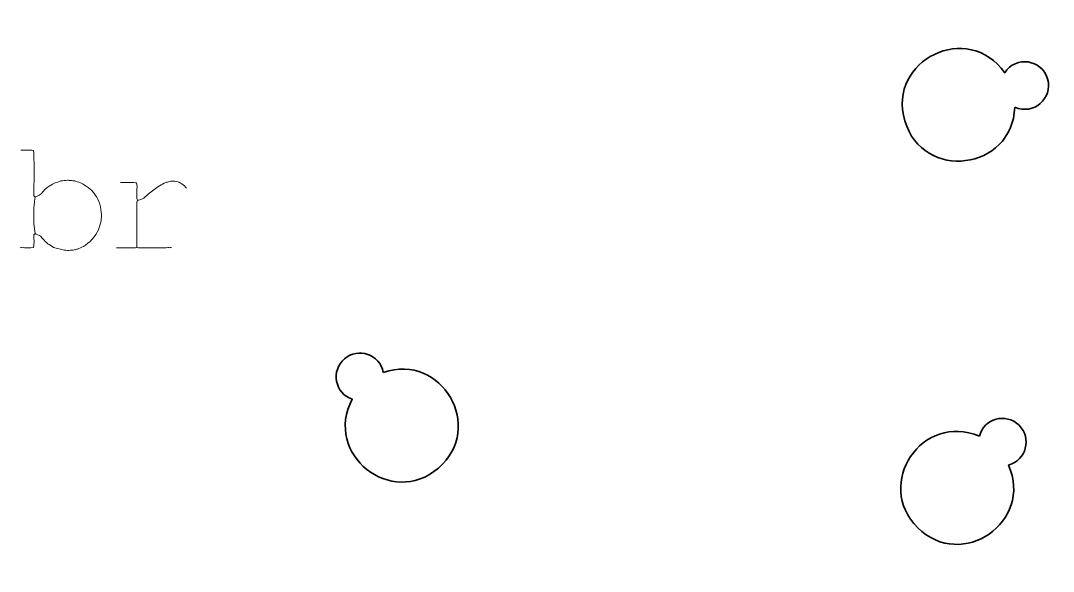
# Model space of a CAD drawing. Header units: millimetres. Extents: x -142 to 80, y -99 to 99.
# Drawn here: x -50.11 to -26.19, y 31.72 to 44.48 of the extents above; entities that cross this region are included whole.
import ezdxf

# ---------------------------------------------------------------- set-up
doc = ezdxf.new("R2010")
doc.units = ezdxf.units.MM
doc.header["$MEASUREMENT"] = 0
doc.layers.add('Layer 1', color=7, linetype='Continuous')

msp = doc.modelspace()

# ---------------------------------------------------------------- linework, layer by layer
at = {"layer": 'Layer 1', "color": 5, "lineweight": 35}
for points in [[(-27.086, 42.4739), (-26.657, 42.2746), (-26.1932, 42.6739), (-26.3266, 43.1278), (-26.3266, 43.1278), (-26.46, 43.5816), (-27.0661, 43.6665), (-27.319, 43.2668), (-27.319, 43.2668), (-28.1623, 44.4751), (-30.0478, 43.5699), (-29.6323, 42.1562), (-29.6323, 42.1562), (-29.2168, 40.7425), (-27.1414, 41.0015), (-27.086, 42.4739)], [(-41.7118, 36.3237), (-40.3561, 36.7982), (-39.3457, 35.0477), (-40.4347, 34.1111), (-40.4347, 34.1111), (-41.5237, 33.1745), (-43.1034, 34.4354), (-42.4313, 35.7049), (-42.4313, 35.7049), (-42.8333, 35.8428), (-42.9337, 36.365), (-42.6116, 36.6422), (-42.6116, 36.6422), (-42.2893, 36.9193), (-41.788, 36.7418), (-41.7118, 36.3237)], [(-27.9069, 34.8482), (-29.2268, 35.4149), (-30.3554, 33.7382), (-29.3334, 32.7288), (-29.3334, 32.7288), (-28.3115, 31.7194), (-26.6488, 32.8685), (-27.2318, 34.1813), (-27.2318, 34.1813), (-26.8212, 34.2911), (-26.685, 34.8052), (-26.9874, 35.1039), (-26.9874, 35.1039), (-27.2898, 35.4026), (-27.8022, 35.26), (-27.9069, 34.8482)]]:
    msp.add_open_spline(points, degree=3, knots=[0, 0, 0, 0, 0.2, 0.2, 0.2, 0.2, 0.4, 0.4, 0.4, 0.4, 0.6, 0.6, 0.6, 0.6, 1, 1, 1, 1], dxfattribs=at)
at = {"layer": 'Layer 1', "color": 1, "lineweight": 20}
for points, knots in [([(-49.7754, 40.388), (-49.7754, 40.388), (-49.7867, 40.2971), (-49.7867, 40.2971), (-49.7867, 40.2971), (-49.794, 40.2747), (-49.7924, 40.2765), (-49.7924, 40.2517), (-49.7924, 40.2517), (-49.8008, 40.2258), (-49.7981, 40.2121), (-49.7981, 40.1836), (-49.7981, 40.1836), (-49.8137, 40.1353), (-49.8038, 39.8439), (-49.8038, 39.7691), (-49.8038, 39.7691), (-49.8038, 39.7691), (-49.7754, 39.542), (-49.7754, 39.542), (-49.7754, 39.542), (-49.753, 39.5373), (-49.6723, 39.4983), (-49.6505, 39.4852), (-49.6505, 39.4852), (-49.6504, 39.4852), (-49.5567, 39.3717), (-49.4801, 39.3092), (-49.4801, 39.3092), (-49.4395, 39.2817), (-49.3847, 39.2518), (-49.3495, 39.224), (-49.3495, 39.224), (-49.3495, 39.224), (-49.094, 39.1615), (-49.094, 39.1615), (-49.094, 39.1615), (-49.0549, 39.1489), (-49.0012, 39.1559), (-48.9577, 39.1559), (-48.9577, 39.1559), (-48.9325, 39.164), (-48.923, 39.1615), (-48.8953, 39.1615), (-48.8953, 39.1615), (-48.8679, 39.171), (-48.823, 39.182), (-48.7931, 39.1843), (-48.7931, 39.1843), (-48.7519, 39.208), (-48.7, 39.2207), (-48.6568, 39.2452), (-48.6568, 39.2452), (-48.52, 39.3227), (-48.3676, 39.4849), (-48.3104, 39.6271), (-48.3104, 39.6271), (-48.2785, 39.7068), (-48.2724, 39.762), (-48.248, 39.8372), (-48.248, 39.8372), (-48.248, 39.8372), (-48.248, 39.8883), (-48.248, 39.8883), (-48.248, 39.8883), (-48.2338, 39.932), (-48.2423, 39.9934), (-48.2423, 40.0416), (-48.2423, 40.0416), (-48.2555, 40.125), (-48.261, 40.1946), (-48.3006, 40.2858), (-48.3006, 40.2858), (-48.3643, 40.4325), (-48.4228, 40.5101), (-48.5432, 40.6094), (-48.5432, 40.6094), (-48.6847, 40.705), (-48.6975, 40.7115), (-48.8555, 40.7627), (-48.8555, 40.7627), (-48.8555, 40.7627), (-48.8839, 40.7627), (-48.8839, 40.7627), (-48.8839, 40.7627), (-48.8981, 40.7673), (-48.9095, 40.7695), (-48.9237, 40.7741), (-48.9237, 40.7741), (-48.9237, 40.7741), (-48.9861, 40.7741), (-48.9861, 40.7741), (-48.9861, 40.7741), (-49.0072, 40.7809), (-49.0024, 40.7798), (-49.0259, 40.7798), (-49.0259, 40.7798), (-49.0763, 40.7718), (-49.1283, 40.7719), (-49.1792, 40.7627), (-49.1792, 40.7627), (-49.3352, 40.7088), (-49.3535, 40.7065), (-49.4972, 40.6094), (-49.4972, 40.6094), (-49.556, 40.5609), (-49.6552, 40.4455), (-49.6561, 40.4448), (-49.6561, 40.4448), (-49.686, 40.4269), (-49.7427, 40.4011), (-49.7754, 40.388), (-49.7754, 40.388), (-49.7754, 40.388), (-49.8038, 40.4164), (-49.8038, 40.4164), (-49.8038, 40.4164), (-49.8038, 40.5438), (-49.7923, 41.4226), (-49.8095, 41.4668), (-49.8095, 41.4668), (-49.8487, 41.4821), (-49.9798, 41.4725), (-50.0309, 41.4725), (-50.0309, 41.4725), (-50.0554, 41.4799), (-50.0404, 41.4799), (-50.065, 41.4725), (-50.065, 41.4725), (-50.0951, 41.4775), (-50.0746, 41.4775), (-50.1047, 41.4725)], [0, 0, 0, 0, 0.0294118, 0.0294118, 0.0294118, 0.0294118, 0.0588235, 0.0588235, 0.0588235, 0.0588235, 0.0882353, 0.0882353, 0.0882353, 0.0882353, 0.1176471, 0.1176471, 0.1176471, 0.1176471, 0.1470588, 0.1470588, 0.1470588, 0.1470588, 0.1764706, 0.1764706, 0.1764706, 0.1764706, 0.2058824, 0.2058824, 0.2058824, 0.2058824, 0.2352941, 0.2352941, 0.2352941, 0.2352941, 0.2647059, 0.2647059, 0.2647059, 0.2647059, 0.2941176, 0.2941176, 0.2941176, 0.2941176, 0.3235294, 0.3235294, 0.3235294, 0.3235294, 0.3529412, 0.3529412, 0.3529412, 0.3529412, 0.3823529, 0.3823529, 0.3823529, 0.3823529, 0.4117647, 0.4117647, 0.4117647, 0.4117647, 0.4411765, 0.4411765, 0.4411765, 0.4411765, 0.4705882, 0.4705882, 0.4705882, 0.4705882, 0.5, 0.5, 0.5, 0.5, 0.5294118, 0.5294118, 0.5294118, 0.5294118, 0.5588235, 0.5588235, 0.5588235, 0.5588235, 0.5882353, 0.5882353, 0.5882353, 0.5882353, 0.6176471, 0.6176471, 0.6176471, 0.6176471, 0.6470588, 0.6470588, 0.6470588, 0.6470588, 0.6764706, 0.6764706, 0.6764706, 0.6764706, 0.7058824, 0.7058824, 0.7058824, 0.7058824, 0.7352941, 0.7352941, 0.7352941, 0.7352941, 0.7647059, 0.7647059, 0.7647059, 0.7647059, 0.7941176, 0.7941176, 0.7941176, 0.7941176, 0.8235294, 0.8235294, 0.8235294, 0.8235294, 0.8529412, 0.8529412, 0.8529412, 0.8529412, 0.8823529, 0.8823529, 0.8823529, 0.8823529, 0.9117647, 0.9117647, 0.9117647, 0.9117647, 0.9411765, 0.9411765, 0.9411765, 0.9411765, 1, 1, 1, 1]), ([(-46.2664, 40.5981), (-46.3264, 40.6582), (-46.4158, 40.7382), (-46.4992, 40.7514), (-46.4992, 40.7514), (-46.5444, 40.7585), (-46.6223, 40.7593), (-46.6695, 40.7514), (-46.6695, 40.7514), (-46.6937, 40.743), (-46.723, 40.7307), (-46.749, 40.7287), (-46.749, 40.7287), (-46.7992, 40.6997), (-46.8433, 40.6848), (-46.8966, 40.6492), (-46.8966, 40.6492), (-46.9855, 40.5898), (-47.0655, 40.5286), (-47.1465, 40.4618), (-47.1465, 40.4618), (-47.1465, 40.4618), (-47.26, 40.3596), (-47.26, 40.3596), (-47.26, 40.3596), (-47.2902, 40.3475), (-47.3772, 40.3165), (-47.4076, 40.3142), (-47.4076, 40.3142), (-47.4485, 40.3716), (-47.3934, 40.6368), (-47.4247, 40.7173), (-47.4247, 40.7173), (-47.4658, 40.7333), (-47.7335, 40.723), (-47.7994, 40.723)], [0, 0, 0, 0, 0.1, 0.1, 0.1, 0.1, 0.2, 0.2, 0.2, 0.2, 0.3, 0.3, 0.3, 0.3, 0.4, 0.4, 0.4, 0.4, 0.5, 0.5, 0.5, 0.5, 0.6, 0.6, 0.6, 0.6, 0.7, 0.7, 0.7, 0.7, 0.8, 0.8, 0.8, 0.8, 1, 1, 1, 1]), ([(-46.6184, 39.2183), (-46.6424, 39.2183), (-46.6373, 39.2207), (-46.6581, 39.2126), (-46.6581, 39.2126), (-46.6792, 39.2195), (-46.6744, 39.2183), (-46.6979, 39.2183), (-46.6979, 39.2183), (-46.7334, 39.2068), (-47.3896, 39.2069), (-47.419, 39.2183), (-47.419, 39.2183), (-47.419, 39.2183), (-47.419, 40.2744), (-47.419, 40.2744), (-47.419, 40.2744), (-47.4138, 40.2894), (-47.4107, 40.2981), (-47.4076, 40.3142)], [0, 0, 0, 0, 0.1666667, 0.1666667, 0.1666667, 0.1666667, 0.3333333, 0.3333333, 0.3333333, 0.3333333, 0.5, 0.5, 0.5, 0.5, 0.6666667, 0.6666667, 0.6666667, 0.6666667, 1, 1, 1, 1]), ([(-50.1104, 39.2183), (-50.1104, 39.2183), (-50.0877, 39.2183), (-50.0877, 39.2183), (-50.0877, 39.2183), (-50.0632, 39.2109), (-50.0781, 39.2109), (-50.0536, 39.2183), (-50.0536, 39.2183), (-50.0511, 39.2187), (-49.8655, 39.1966), (-49.8095, 39.2183), (-49.8095, 39.2183), (-49.7935, 39.2594), (-49.8038, 39.4546), (-49.8038, 39.5136), (-49.8038, 39.5136), (-49.8038, 39.5136), (-49.7754, 39.542), (-49.7754, 39.542)], [0, 0, 0, 0, 0.1666667, 0.1666667, 0.1666667, 0.1666667, 0.3333333, 0.3333333, 0.3333333, 0.3333333, 0.5, 0.5, 0.5, 0.5, 0.6666667, 0.6666667, 0.6666667, 0.6666667, 1, 1, 1, 1])]:
    msp.add_open_spline(points, degree=3, knots=knots, dxfattribs=at)
msp.add_open_spline([(-47.419, 39.2183), (-47.4594, 39.2026), (-47.8164, 39.2126), (-47.8903, 39.2126)], degree=3, dxfattribs=at)

doc.saveas('drawing.dxf')
